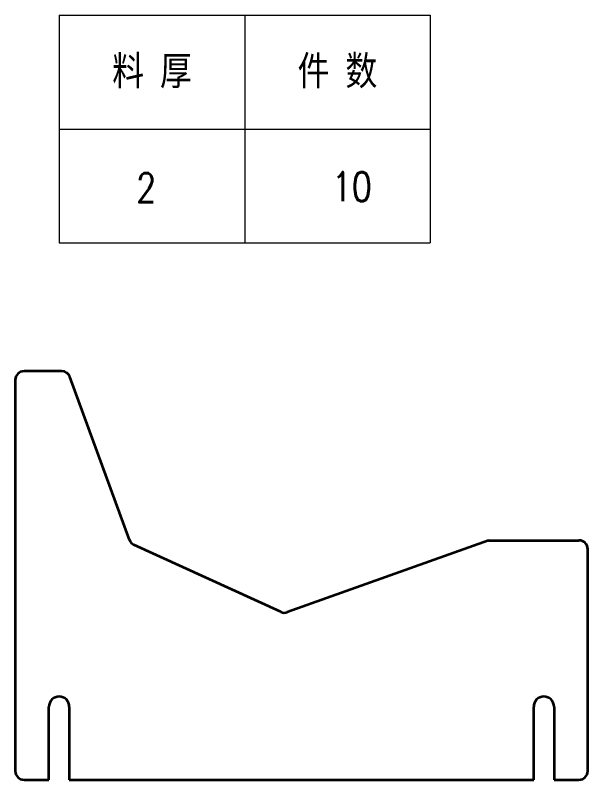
# Model space of a CAD drawing. Header units: millimetres. Extents: x 136885 to 137725, y -4559 to -3619.
# Drawn here: x 137243.7 to 137439.7, y -3881.1 to -3619.1 of the extents above; entities that cross this region are included whole.
import ezdxf
from ezdxf.enums import TextEntityAlignment as Align

# ---------------------------------------------------------------- set-up
doc = ezdxf.new("R2010")
doc.units = ezdxf.units.MM
doc.header["$LTSCALE"] = 0.5
doc.layers.add('标注线', color=3, linetype='Continuous', lineweight=18)
doc.layers.add('粗实线', color=7, linetype='Continuous', lineweight=35)
doc.styles.add('DIM', font='romans.shx', dxfattribs={"width": 0.8, "bigfont": 'bigfont.shx'})

# ---------------------------------------------------------------- blocks, each defined once
blk = doc.blocks.new('*T117')
at = {"color": 0, "linetype": 'ByBlock', "lineweight": -2, "transparency": 16777216}
for p, q in [((0, 0), (127, 0)), ((0, 0), (0, -78)), ((63.5, 0), (63.5, -78)), ((127, 0), (127, -78)), ((0, -39), (127, -39)), ((0, -78), (127, -78))]:
    blk.add_line(p, q, dxfattribs=at)
at = {"color": 0, "transparency": 16777216, "char_height": 10, "width": 60.5, "attachment_point": 5, "style": 'DIM'}
for s, insert in [('{\\fSimSun|b0|i0|c134|p2;料 厚}', (31.75, -19.5)), ('{\\fSimSun|b0|i0|c134|p2;件 数}', (95.25, -19.5))]:
    blk.add_mtext(s, dxfattribs=dict(at, insert=insert))
blk = doc.blocks.new('拆图参数')
blk.add_blockref('*T117', (-63.5, 78))
at = {"style": 'DIM', "width": 0.8}
blk.add_attdef('6', text='', height=10, dxfattribs=at).set_placement((-37.13, 18.91), align=Align.MIDDLE_LEFT)
blk.add_attdef('1', text='', height=10, dxfattribs=at).set_placement((36.65, 19.27), align=Align.MIDDLE_CENTER)

msp = doc.modelspace()

# ---------------------------------------------------------------- linework, layer by layer
at = {"layer": '粗实线', "ltscale": 0.322506}
msp.add_line((137259.557, -3741.093), (137246.657, -3741.093), dxfattribs=at)
at = {"layer": '粗实线'}
for p, q in [((137282.727, -3798.914), (137262.376, -3743.066)), ((137243.657, -3744.093), (137243.657, -3878.093)), ((137334.548, -3823.587), (137284.299, -3800.615)), ((137405.657, -3799.093), (137336.805, -3823.683)), ((137405.657, -3799.093), (137436.657, -3799.093)), ((137439.657, -3878.093), (137439.657, -3802.093)), ((137255.157, -3881.093), (137255.157, -3856.093)), ((137262.157, -3856.093), (137262.157, -3881.093)), ((137421.157, -3881.093), (137421.157, -3856.093)), ((137428.157, -3856.093), (137428.157, -3881.093)), ((137262.157, -3881.093), (137421.157, -3881.093))]:
    msp.add_line(p, q, dxfattribs=at)
at = {"layer": '粗实线', "ltscale": 0.2125}
for p, q in [((137246.657, -3881.093), (137255.157, -3881.093)), ((137428.157, -3881.093), (137436.657, -3881.093))]:
    msp.add_line(p, q, dxfattribs=at)
at = {"layer": '粗实线'}
for centre, radius, start, end in [((137246.657, -3744.093), 3, 90, 180), ((137259.557, -3744.093), 3, 20.02208, 90), ((137285.546, -3797.887), 3, 200.02208, 245.43283), ((137436.657, -3802.093), 3, 0, 90), ((137335.796, -3820.858), 3, 245.43283, 289.65382), ((137258.657, -3856.093), 3.5, 0, 180), ((137424.657, -3856.093), 3.5, 0, 180), ((137246.657, -3878.093), 3, 180, 270), ((137436.657, -3878.093), 3, 270, 0)]:
    msp.add_arc(centre, radius, start, end, dxfattribs=at)

# ---------------------------------------------------------------- block references
at = {"layer": '标注线'}
msp.add_blockref('拆图参数', (137322.22, -3697.136), dxfattribs=at).add_auto_attribs({'1': '10', '6': '2'})

doc.saveas('drawing.dxf')
